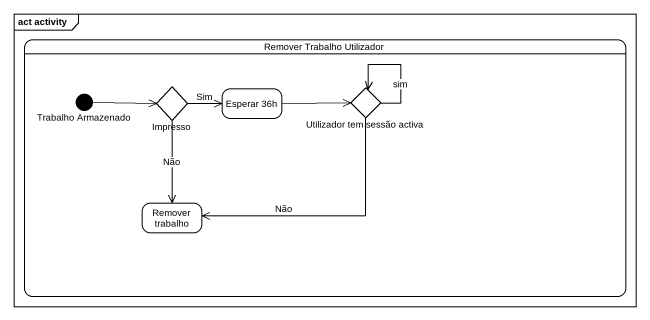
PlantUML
@startuml
mainframe act activity
hide empty description
state "Remover Trabalho Utilizador" as Remover_Trabalho_Utilizador {
  state Impresso <<choice>>
  state "Esperar 36h" as Esperar_36h
  state "Utilizador tem sessão activa" as Utilizador_tem_sessão_activa <<choice>>
  state "Trabalho Armazenado" as Trabalho_Armazenado <<start>>
  state "Remover trabalho" as Remover_trabalho
}
Impresso -right-> Esperar_36h : Sim
Impresso --> Remover_trabalho : Não
Esperar_36h -right-> Utilizador_tem_sessão_activa
Utilizador_tem_sessão_activa --> Utilizador_tem_sessão_activa : sim
Utilizador_tem_sessão_activa -left-> Remover_trabalho : Não
Trabalho_Armazenado -right-> Impresso
@enduml
